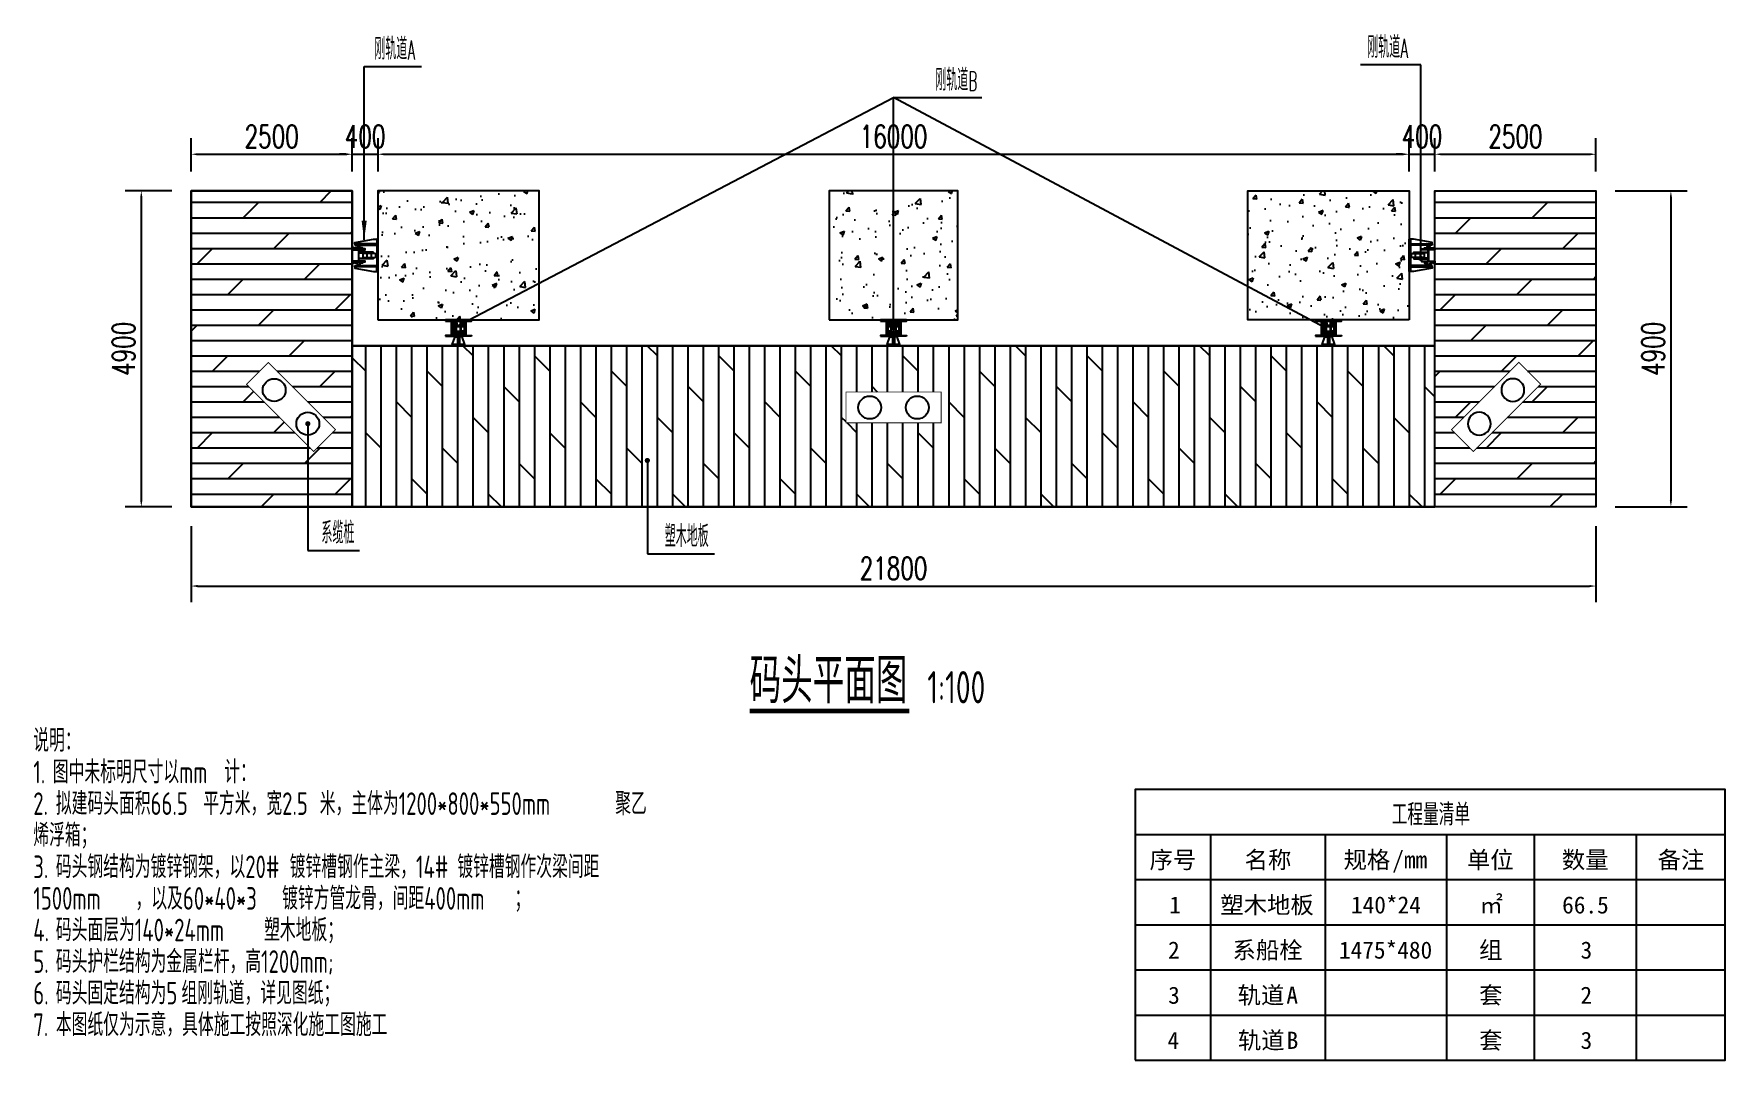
# Model space of a CAD drawing. Header units: millimetres. Extents: x -1443632 to -1307761, y 1430256 to 1527696.
# Drawn here: x -1413971 to -1387725, y 1511776 to 1527696 of the extents above; entities that cross this region are included whole.
import ezdxf

# ---------------------------------------------------------------- set-up
doc = ezdxf.new("R2010")
doc.units = ezdxf.units.MM
doc.header["$LTSCALE"] = 10
doc.layers.get('0').update_dxf_attribs({"linetype": 'CONTINUOUS'})
doc.layers.get('DEFPOINTS').update_dxf_attribs({"linetype": 'CONTINUOUS'})
for name, color, linetype in [('PUB_TEXT', 7, 'CONTINUOUS'), ('W- bollard系船栓', 4, 'CONTINUOUS'), ('W-FLOAT_BOWL浮筒', 253, 'CONTINUOUS'), ('W-STEEL_FRAME钢架', 3, 'CONTINUOUS'), ('W-STEEL_KEEL钢龙骨', 5, 'CONTINUOUS'), ('W-WOOD_FLOOR木地板', 30, 'CONTINUOUS'), ('WALL', 9, 'CONTINUOUS'), ('景-通用-文字', 7, 'CONTINUOUS'), ('钢', 172, 'CONTINUOUS')]:
    doc.layers.add(name, color=color, linetype=linetype)
doc.styles.add('_TCH_DIM', font='SIMPLEX.shx', dxfattribs={"width": 0.7, "bigfont": 'GBCBIG.shx'})
doc.styles.add('_TCH_TAB', font='SIMPLEX', dxfattribs={"bigfont": 'GBCBIG'})
doc.styles.get("Standard").update_dxf_attribs({"font": 'tssdeng.shx', "width": 0.7, "bigfont": 'hztxt.shx'})
doc.styles.add('STANDARD_T3', font='simplex.shx', dxfattribs={"width": 0.7, "bigfont": 'gbcbig.shx'})
doc.styles.add('图框', font='')
doc.styles.get('图框').set_extended_font_data('SimSun')
doc.dimstyles.new('W&&100', dxfattribs={"dimtxt": 350, "dimasz": 100, "dimexe": 250, "dimexo": 300, "dimgap": 100, "dimtad": 1, "dimdec": 0, "dimzin": 0, "dimdsep": 46, "dimtxsty": 'STANDARD_T3', "dimcen": 0.09, "dimclrd": 1, "dimclre": 1, "dimclrt": 7, "dimazin": 2, "dimtfac": 1, "dimtdec": 0, "dimtix": 1, "dimtmove": 2, "dimatfit": 3, "dimfxl": 0, "dimtolj": 1, "dimtzin": 0, "dimarcsym": 0})
pattern_1 = [(0, (-2995905.42, -900434.82), (0, 238.122618), []), (45, (-2995905.4, -900434.8), (-476.24491, 476.24491), [336.75638, -673.512])]
pattern_2 = [(50, (-2995905.4, -875406.64), (717.26018, -62.75213), [75, -825]), (355, (-2995905.4, -875406.64), (-138.75133, 752.19213), [60, -660]), (100.4514, (-2995845.65, -875411.9), (578.50938, 689.43954), [63.74019, -701.14211]), (46.1842, (-2995905.4, -875206.6), (1067.24105, -165.51901), [112.5, -1237.5]), (96.6356, (-2995816.5, -875220.4), (934.6627, 974.11787), [95.6103, -1051.713]), (351.1842, (-2995905.4, -875206.6), (934.66195, 974.1186), [90, -990]), (21, (-2995805.4, -875256.64), (596.90705, -402.61889), [75, -825]), (326, (-2995805.4, -875256.64), (243.31533, 725.15005), [60, -660]), (71.4514, (-2995755.7, -875290.2), (840.22263, 322.5305), [63.74019, -701.14211]), (37.5, (-2995905.42, -875406.64), (12.159855, 332.893854), [0, -652, 0, -670, 0, -662.5]), (7.5, (-2995905.42, -875406.64), (263.069537, 394.41171), [0, -382, 0, -637, 0, -252.5]), (327.5, (-2996128.42, -875406.64), (533.822436, -22.554872), [0, -250, 0, -780, 0, -1035]), (317.5, (-2996228.4, -875406.64), (583.18617, 100.10498), [0, -325, 0, -518, 0, -735])]

# ---------------------------------------------------------------- blocks, each defined once
blk = doc.blocks.new('*D837')
at = {"layer": 'DEFPOINTS', "color": 0, "transparency": 16777216}
for p in [(-1411530, 1525259), (-1412303, 1520359), (-1411530, 1520359)]:
    blk.add_point(p, dxfattribs=at)
at = {"layer": 'W-STEEL_FRAME钢架', "color": 1, "lineweight": -2, "transparency": 16777216}
for p, q in [((-1411830, 1525259), (-1412553, 1525259)), ((-1412303, 1525159), (-1412303, 1520459)), ((-1411830, 1520359), (-1412553, 1520359))]:
    blk.add_line(p, q, dxfattribs=at)
at = {"layer": 'W-STEEL_FRAME钢架', "color": 1, "transparency": 16777216}
for points in [[(-1412320, 1525159), (-1412286, 1525159), (-1412303, 1525259)], [(-1412320, 1520459), (-1412286, 1520459), (-1412303, 1520359)]]:
    blk.add_solid(points, dxfattribs=at)
at = {"layer": 'W-STEEL_FRAME钢架', "color": 7, "transparency": 16777216, "insert": (-1412578, 1522809), "char_height": 350, "attachment_point": 5, "rotation": 90, "style": 'STANDARD_T3'}
blk.add_mtext('\\A1;4900', dxfattribs=at)
blk = doc.blocks.new('*D838')
at = {"layer": 'DEFPOINTS', "color": 0, "transparency": 16777216}
for p in [(-1409030, 1525828), (-1411530, 1525259), (-1409030, 1525259)]:
    blk.add_point(p, dxfattribs=at)
at = {"layer": 'W-STEEL_FRAME钢架', "color": 1, "lineweight": -2, "transparency": 16777216}
for p, q in [((-1411530, 1525559), (-1411530, 1526078)), ((-1409030, 1525559), (-1409030, 1526078)), ((-1411430, 1525828), (-1409130, 1525828))]:
    blk.add_line(p, q, dxfattribs=at)
at = {"layer": 'W-STEEL_FRAME钢架', "color": 1, "transparency": 16777216}
for points in [[(-1411430, 1525845), (-1411430, 1525811), (-1411530, 1525828)], [(-1409130, 1525845), (-1409130, 1525811), (-1409030, 1525828)]]:
    blk.add_solid(points, dxfattribs=at)
at = {"layer": 'W-STEEL_FRAME钢架', "color": 7, "transparency": 16777216, "insert": (-1410280, 1526103), "char_height": 350, "attachment_point": 5, "style": 'STANDARD_T3'}
blk.add_mtext('\\A1;2500', dxfattribs=at)
blk = doc.blocks.new('*D839')
at = {"layer": 'DEFPOINTS', "color": 0, "transparency": 16777216}
for p in [(-1411530, 1520359), (-1389730, 1520359), (-1389730, 1519130)]:
    blk.add_point(p, dxfattribs=at)
at = {"layer": 'W-STEEL_FRAME钢架', "color": 1, "lineweight": -2, "transparency": 16777216}
for p, q in [((-1411530, 1520059), (-1411530, 1518880)), ((-1389730, 1520059), (-1389730, 1518880)), ((-1411430, 1519130), (-1389830, 1519130))]:
    blk.add_line(p, q, dxfattribs=at)
at = {"layer": 'W-STEEL_FRAME钢架', "color": 1, "transparency": 16777216}
for points in [[(-1411430, 1519147), (-1411430, 1519114), (-1411530, 1519130)], [(-1389830, 1519147), (-1389830, 1519114), (-1389730, 1519130)]]:
    blk.add_solid(points, dxfattribs=at)
at = {"layer": 'W-STEEL_FRAME钢架', "color": 7, "transparency": 16777216, "insert": (-1400630, 1519405), "char_height": 350, "attachment_point": 5, "style": 'STANDARD_T3'}
blk.add_mtext('\\A1;21800', dxfattribs=at)
blk = doc.blocks.new('*D840')
at = {"layer": 'DEFPOINTS', "color": 0, "transparency": 16777216}
for p in [(-1408630, 1525828), (-1409030, 1525259), (-1408630, 1525259)]:
    blk.add_point(p, dxfattribs=at)
at = {"layer": 'W-STEEL_FRAME钢架', "color": 1, "lineweight": -2, "transparency": 16777216}
for p, q in [((-1409030, 1525559), (-1409030, 1526078)), ((-1408630, 1525559), (-1408630, 1526078)), ((-1409130, 1525828), (-1409230, 1525828)), ((-1409030, 1525828), (-1408630, 1525828)), ((-1408530, 1525828), (-1408430, 1525828))]:
    blk.add_line(p, q, dxfattribs=at)
at = {"layer": 'W-STEEL_FRAME钢架', "color": 1, "transparency": 16777216}
for points in [[(-1409130, 1525845), (-1409130, 1525811), (-1409030, 1525828)], [(-1408530, 1525845), (-1408530, 1525811), (-1408630, 1525828)]]:
    blk.add_solid(points, dxfattribs=at)
at = {"layer": 'W-STEEL_FRAME钢架', "color": 7, "transparency": 16777216, "insert": (-1408830, 1526103), "char_height": 350, "attachment_point": 5, "style": 'STANDARD_T3'}
blk.add_mtext('\\A1;400', dxfattribs=at)
blk = doc.blocks.new('*D841')
at = {"layer": 'DEFPOINTS', "color": 0, "transparency": 16777216}
for p in [(-1392630, 1525828), (-1408630, 1525259), (-1392630, 1525259)]:
    blk.add_point(p, dxfattribs=at)
at = {"layer": 'W-STEEL_FRAME钢架', "color": 1, "lineweight": -2, "transparency": 16777216}
for p, q in [((-1408630, 1525559), (-1408630, 1526078)), ((-1392630, 1525559), (-1392630, 1526078)), ((-1408530, 1525828), (-1392730, 1525828))]:
    blk.add_line(p, q, dxfattribs=at)
at = {"layer": 'W-STEEL_FRAME钢架', "color": 1, "transparency": 16777216}
for points in [[(-1408530, 1525845), (-1408530, 1525811), (-1408630, 1525828)], [(-1392730, 1525845), (-1392730, 1525811), (-1392630, 1525828)]]:
    blk.add_solid(points, dxfattribs=at)
at = {"layer": 'W-STEEL_FRAME钢架', "color": 7, "transparency": 16777216, "insert": (-1400630, 1526103), "char_height": 350, "attachment_point": 5, "style": 'STANDARD_T3'}
blk.add_mtext('\\A1;16000', dxfattribs=at)
blk = doc.blocks.new('*D842')
at = {"layer": 'DEFPOINTS', "color": 0, "transparency": 16777216}
for p in [(-1392230, 1525828), (-1392630, 1525259), (-1392230, 1525259)]:
    blk.add_point(p, dxfattribs=at)
at = {"layer": 'W-STEEL_FRAME钢架', "color": 1, "lineweight": -2, "transparency": 16777216}
for p, q in [((-1392630, 1525559), (-1392630, 1526078)), ((-1392230, 1525559), (-1392230, 1526078)), ((-1392730, 1525828), (-1392830, 1525828)), ((-1392630, 1525828), (-1392230, 1525828)), ((-1392130, 1525828), (-1392030, 1525828))]:
    blk.add_line(p, q, dxfattribs=at)
at = {"layer": 'W-STEEL_FRAME钢架', "color": 1, "transparency": 16777216}
for points in [[(-1392730, 1525845), (-1392730, 1525811), (-1392630, 1525828)], [(-1392130, 1525845), (-1392130, 1525811), (-1392230, 1525828)]]:
    blk.add_solid(points, dxfattribs=at)
at = {"layer": 'W-STEEL_FRAME钢架', "color": 7, "transparency": 16777216, "insert": (-1392430, 1526103), "char_height": 350, "attachment_point": 5, "style": 'STANDARD_T3'}
blk.add_mtext('\\A1;400', dxfattribs=at)
blk = doc.blocks.new('*D843')
at = {"layer": 'DEFPOINTS', "color": 0, "transparency": 16777216}
for p in [(-1389730, 1525828), (-1392230, 1525259), (-1389730, 1525259)]:
    blk.add_point(p, dxfattribs=at)
at = {"layer": 'W-STEEL_FRAME钢架', "color": 1, "lineweight": -2, "transparency": 16777216}
for p, q in [((-1392230, 1525559), (-1392230, 1526078)), ((-1389730, 1525559), (-1389730, 1526078)), ((-1392130, 1525828), (-1389830, 1525828))]:
    blk.add_line(p, q, dxfattribs=at)
at = {"layer": 'W-STEEL_FRAME钢架', "color": 1, "transparency": 16777216}
for points in [[(-1392130, 1525845), (-1392130, 1525811), (-1392230, 1525828)], [(-1389830, 1525845), (-1389830, 1525811), (-1389730, 1525828)]]:
    blk.add_solid(points, dxfattribs=at)
at = {"layer": 'W-STEEL_FRAME钢架', "color": 7, "transparency": 16777216, "insert": (-1390980, 1526103), "char_height": 350, "attachment_point": 5, "style": 'STANDARD_T3'}
blk.add_mtext('\\A1;2500', dxfattribs=at)
blk = doc.blocks.new('*D836')
at = {"layer": 'DEFPOINTS', "color": 0, "transparency": 16777216}
for p in [(-1389730, 1525259), (-1389730, 1520359), (-1388567, 1520359)]:
    blk.add_point(p, dxfattribs=at)
at = {"layer": 'W-STEEL_FRAME钢架', "color": 1, "lineweight": -2, "transparency": 16777216}
for p, q in [((-1389430, 1525259), (-1388317, 1525259)), ((-1388567, 1525159), (-1388567, 1520459)), ((-1389430, 1520359), (-1388317, 1520359))]:
    blk.add_line(p, q, dxfattribs=at)
at = {"layer": 'W-STEEL_FRAME钢架', "color": 1, "transparency": 16777216}
for points in [[(-1388584, 1525159), (-1388551, 1525159), (-1388567, 1525259)], [(-1388584, 1520459), (-1388551, 1520459), (-1388567, 1520359)]]:
    blk.add_solid(points, dxfattribs=at)
at = {"layer": 'W-STEEL_FRAME钢架', "color": 7, "transparency": 16777216, "insert": (-1388842, 1522809), "char_height": 350, "attachment_point": 5, "rotation": 90, "style": 'STANDARD_T3'}
blk.add_mtext('\\A1;4900', dxfattribs=at)
blk = doc.blocks.new('XLZ')
at = {"layer": 'W- bollard系船栓', "const_width": 15}
blk.add_lwpolyline([(0, -480), (1475, -480), (1475, 0), (0, 0)], close=True, dxfattribs=at)
at = {"layer": 'W- bollard系船栓'}
for centre in [(368.75, -240), (1106.25, -240)]:
    blk.add_circle(centre, 177.5, dxfattribs=at)
blk = doc.blocks.new('A滑轨')
at = {"layer": 'W-STEEL_KEEL钢龙骨'}
for points in [[(-332, -200), (-372, -200), (-372, -160), (-332, -200)], [(-332, -400), (-372, -400), (-372, -440), (-332, -400)]]:
    blk.add_lwpolyline(points, dxfattribs=at)
for points in [[(-276, -212), (-276, -388), (-372, -388), (-372, -400), (-172, -400), (-172, -388), (-268, -388), (-268, -212), (-172, -212), (-172, -200), (-372, -200), (-372, -212)], [(-292, -180), (-332, -180), (-332, -200), (-212, -200), (-212, -180), (-252, -180), (-252, -160), (-292, -160)], [(-292, -420), (-332, -420), (-332, -400), (-212, -400), (-212, -420), (-252, -420), (-252, -440), (-292, -440)]]:
    blk.add_lwpolyline(points, close=True, dxfattribs=at)
at = {"layer": '钢'}
for points in [[(-332, -122), (-332, -102), (-42, -50), (8, -50), (8, -122), (-332, -122)], [(-332, -478), (-332, -498), (-42, -550), (8, -550), (8, -478), (-332, -478)]]:
    blk.add_lwpolyline(points, dxfattribs=at)
for points in [[(-332, -142), (8, -142), (8, -122), (-332, -122)], [(-268, -260), (-48, -260), (-48, -248), (-268, -248)], [(8, -550), (28, -550), (28, -50), (8, -50)], [(-332, -458), (8, -458), (8, -478), (-332, -478)], [(-268, -340), (-48, -340), (-48, -352), (-268, -352)]]:
    blk.add_lwpolyline(points, close=True, dxfattribs=at)
at = {"layer": '钢', "color": 140}
for points in [[(-148, -260), (-68, -260), (-68, -265), (-148, -265)], [(-143, -340), (-73, -340), (-73, -260), (-143, -260)], [(-148, -340), (-68, -340), (-68, -335), (-148, -335)]]:
    blk.add_lwpolyline(points, close=True, dxfattribs=at)
blk.add_lwpolyline([(-198, -330), (-18, -330, 0.414214), (-8, -320), (-8, -280, 0.414214), (-18, -270), (-198, -270, 0.414214), (-208, -280), (-208, -320, 0.414214)], format="xyb", close=True, dxfattribs=at)
blk = doc.blocks.new('A$C142B241B')
at = {"layer": 'W-STEEL_FRAME钢架', "color": 4}
for p, q in [((0, 75), (0, 0)), ((0, 75), (3, 75)), ((0, 0), (200, 0)), ((13, 17), (8, 70)), ((24, 7), (176, 7)), ((187, 17), (192, 70)), ((200, 75), (197, 75)), ((200, 75), (200, 0))]:
    blk.add_line(p, q, dxfattribs=at)
for centre, radius, start, end in [((3, 69), 5.5, 5.7106, 90), ((24, 18), 11, 185.7106, 270), ((176, 18), 11, 270, 354.2894), ((197, 69), 5.5, 90, 174.2894)]:
    blk.add_arc(centre, radius, start, end, dxfattribs=at)
blk = doc.blocks.new('轨道B')
at = {"layer": 'WALL'}
h = blk.add_hatch(dxfattribs=at)
h.set_pattern_fill('ANSI32', color=256)
h.set_pattern_definition([(45, (-1570299.9226, -2415300.194), (-3.3675960454, 3.3675960454), []), (45, (-1570297.6776, -2415300.194), (-3.3675960454, 3.3675960454), [])])
edge = h.paths.add_edge_path()
edge.add_line((-25, -46), (-40, -46))
edge.add_line((-40, -46), (-40, -58))
edge.add_line((-40, -58), (-92, -62))
edge.add_arc((-91, -72), 10, 95.7106, 180)
edge.add_line((-101, -72), (-101, -208))
edge.add_arc((-91, -208), 10, 180, 264.321)
edge.add_line((-92, -218), (-40, -223))
edge.add_line((-40, -223), (-40, -234))
edge.add_line((-40, -234), (-25, -234))
edge.add_line((-25, -234), (-25, -190))
edge.add_line((-25, -190), (-32, -190))
edge.add_line((-32, -190), (-32, -192))
edge.add_line((-32, -192), (-35, -192))
edge.add_line((-35, -192), (-35, -190))
edge.add_line((-35, -190), (-90, -190))
edge.add_line((-90, -190), (-90, -179))
edge.add_line((-90, -179), (-93, -179))
edge.add_line((-93, -179), (-93, -175))
edge.add_line((-93, -175), (-97, -175))
edge.add_line((-97, -175), (-99, -173))
edge.add_line((-99, -173), (-99, -107))
edge.add_line((-99, -107), (-97, -105))
edge.add_line((-97, -105), (-93, -105))
edge.add_line((-93, -105), (-93, -101))
edge.add_line((-93, -101), (-90, -101))
edge.add_line((-90, -101), (-90, -90))
edge.add_line((-90, -90), (-35, -90))
edge.add_line((-35, -90), (-35, -88))
edge.add_line((-35, -88), (-32, -88))
edge.add_line((-32, -88), (-32, -90))
edge.add_line((-32, -90), (-25, -90))
edge.add_line((-25, -90), (-25, -46))
h = blk.add_hatch(dxfattribs=at)
h.set_pattern_fill('ANSI32', color=256, angle=90)
h.set_pattern_definition([(135, (-1570299.9226, -2415300.194), (-3.3675960454, -3.3675960454), []), (135, (-1570299.9226, -2415297.949), (-3.3675960454, -3.3675960454), [])])
edge = h.paths.add_edge_path()
edge.add_line((92, -62), (40, -58))
edge.add_line((40, -58), (40, -46))
edge.add_line((40, -46), (25, -46))
edge.add_line((25, -46), (25, -90))
edge.add_line((25, -90), (32, -90))
edge.add_line((32, -90), (32, -88))
edge.add_line((32, -88), (35, -88))
edge.add_line((35, -88), (35, -90))
edge.add_line((35, -90), (90, -90))
edge.add_line((90, -90), (90, -101))
edge.add_line((90, -101), (93, -101))
edge.add_line((93, -101), (93, -105))
edge.add_line((93, -105), (97, -105))
edge.add_line((97, -105), (99, -107))
edge.add_line((99, -107), (99, -173))
edge.add_line((99, -173), (97, -175))
edge.add_line((97, -175), (93, -175))
edge.add_line((93, -175), (93, -179))
edge.add_line((93, -179), (90, -179))
edge.add_line((90, -179), (90, -190))
edge.add_line((90, -190), (35, -190))
edge.add_line((35, -190), (35, -192))
edge.add_line((35, -192), (32, -192))
edge.add_line((32, -192), (32, -190))
edge.add_line((32, -190), (25, -190))
edge.add_line((25, -190), (25, -234))
edge.add_line((25, -234), (40, -234))
edge.add_line((40, -234), (40, -223))
edge.add_line((40, -223), (92, -218))
edge.add_arc((91, -208), 10, 275.7106, 360)
edge.add_line((101, -208), (101, -72))
edge.add_arc((91, -72), 10, 0, 85.1797)
at = {"layer": 'W-STEEL_KEEL钢龙骨'}
blk.add_line((25, -46), (25, -234), dxfattribs=at)
at = {"layer": '钢'}
for points in [[(-200, -20), (200, -20), (200, 0), (-200, 0)], [(-200, -250), (-42, -250), (-42, -240), (-200, -240)], [(-52, -40), (-102, -40), (-102, -20), (-52, -20)], [(200, -250), (42, -250), (42, -240), (200, -240)], [(52, -40), (102, -40), (102, -20), (52, -20)], [(-100, -403), (100, -403), (100, -383), (-100, -383)]]:
    blk.add_lwpolyline(points, close=True, dxfattribs=at)
at = {"layer": '钢', "color": 140}
for points in [[(-25, -234), (-40, -234), (-40, -223), (-92, -218, -0.385314), (-101, -208), (-101, -72, -0.385314), (-92, -62), (-40, -58), (-40, -46), (-25, -46), (-25, -46), (-25, -95), (-35, -95), (-35, -170), (-25, -170)], [(25, -234), (40, -234), (40, -223), (92, -218, 0.385314), (101, -208), (101, -72, 0.385314), (92, -62), (40, -58), (40, -46), (25, -46), (25, -46), (25, -90), (35, -90), (35, -178), (25, -178)]]:
    blk.add_lwpolyline(points, format="xyb", close=True, dxfattribs=at)
for points in [[(-97, -175), (-97, -105), (-99, -107), (-99, -173), (-97, -175)], [(97, -175), (97, -105), (99, -107), (99, -173), (97, -175)]]:
    blk.add_lwpolyline(points, dxfattribs=at)
for points in [[(-93, -105), (-97, -105), (-97, -175), (-93, -175)], [(-90, -101), (-93, -101), (-93, -107), (-90, -107)], [(-90, -107), (-93, -107), (-93, -173), (-90, -173)], [(-90, -173), (-93, -173), (-93, -179), (-90, -179)], [(-35, -90), (-90, -90), (-90, -105), (-35, -105)], [(-35, -105), (-90, -105), (-90, -175), (-35, -175)], [(-35, -175), (-90, -175), (-90, -190), (-35, -190)], [(-35, -88), (-32, -88), (-32, -102), (-35, -102)], [(-32, -88), (-35, -88), (-35, -93), (-32, -93)], [(-32, -93), (-35, -93), (-35, -102), (-32, -102)], [(-35, -99), (-32, -99), (-32, -102), (-35, -102)], [(-35, -102), (35, -102), (35, -178), (-35, -178)], [(-35, -181), (-32, -181), (-32, -178), (-35, -178)], [(-35, -181), (-32, -181), (-32, -192), (-35, -192)], [(-32, -187), (-35, -187), (-35, -192), (-32, -192)], [(-32, -90), (-25, -90), (-25, -102), (-32, -102)], [(-25, -90), (-32, -90), (-32, -102), (-25, -102)], [(-32, -190), (-25, -190), (-25, -178), (-32, -178)], [(-25, -190), (-32, -190), (-32, -178), (-25, -178)], [(-15, -83), (15, -83), (15, -103), (-15, -103)], [(-15, -383), (15, -383), (15, -178), (-15, -178)], [(25, -90), (32, -90), (32, -102), (25, -102)], [(25, -190), (32, -190), (32, -178), (25, -178)], [(32, -88), (35, -88), (35, -93), (32, -93)], [(32, -93), (35, -93), (35, -102), (32, -102)], [(32, -187), (35, -187), (35, -192), (32, -192)], [(35, -90), (90, -90), (90, -105), (35, -105)], [(35, -105), (90, -105), (90, -175), (35, -175)], [(35, -175), (90, -175), (90, -190), (35, -190)], [(90, -101), (93, -101), (93, -107), (90, -107)], [(90, -107), (93, -107), (93, -173), (90, -173)], [(90, -173), (93, -173), (93, -179), (90, -179)], [(93, -105), (97, -105), (97, -175), (93, -175)]]:
    blk.add_lwpolyline(points, close=True, dxfattribs=at)
at = {"layer": '钢'}
for points in [[(-15, -263), (-15, -383), (-100, -383), (-55, -263), (-15, -263)], [(15, -263), (15, -383), (100, -383), (55, -263), (15, -263)]]:
    blk.add_lwpolyline(points, dxfattribs=at)
at = {"layer": '钢', "rotation": 270}
blk.add_blockref('A$C142B241B', (-115, -40), dxfattribs=at)
at = {"layer": '钢', "xscale": -1, "rotation": 90}
blk.add_blockref('A$C142B241B', (115, -40), dxfattribs=at)

msp = doc.modelspace()

# ---------------------------------------------------------------- hatches: boundary and pattern name
at = {"layer": 'W-WOOD_FLOOR木地板'}
h = msp.add_hatch(dxfattribs=at)
h.set_pattern_fill('DOLMIT', color=256, scale=300)
h.set_pattern_definition(pattern_1)
h.paths.add_polyline_path([(-1409030.1, 1525258.7), (-1411530.1, 1525258.7), (-1411530.1, 1520358.7), (-1409030.1, 1520358.7), (-1409030.1, 1522858.7)])
h.paths.add_polyline_path([(-1410331.8, 1522599.9), (-1409288.9, 1521556.9), (-1409628.3, 1521217.5), (-1410671.3, 1522260.5)], flags=16)
h.paths.add_polyline_path([(-1410063.3, 1522169.5, -1), (-1410418.3, 1522169.5, -1)], flags=0)
h.paths.add_polyline_path([(-1409541.8, 1521648, -1), (-1409896.8, 1521648, -1)], flags=0)
h = msp.add_hatch(dxfattribs=at)
h.set_pattern_fill('DOLMIT', color=256, scale=300)
h.set_pattern_definition(pattern_1)
h.paths.add_polyline_path([(-1392230.1, 1520358.7), (-1389730.1, 1520358.7), (-1389730.1, 1525258.7), (-1392230.1, 1525258.7)])
h.paths.add_polyline_path([(-1390928.3, 1522599.9), (-1390588.9, 1522260.5), (-1391631.8, 1521217.5), (-1391971.3, 1521556.9)], flags=16)
h.paths.add_polyline_path([(-1390841.8, 1522169.5, -1), (-1391196.8, 1522169.5, -1)], flags=0)
h.paths.add_polyline_path([(-1391363.3, 1521648, -1), (-1391718.3, 1521648, -1)], flags=0)
h = msp.add_hatch(dxfattribs=at)
h.set_pattern_fill('DOLMIT', color=256, scale=300, angle=90)
h.set_pattern_definition([(90, (-2995905.42, -900434.82), (-238.122618, 1e-14), []), (135, (-2995905.4, -900434.8), (-476.24491, -476.24491), [336.75638, -673.512])])
h.paths.add_polyline_path([(-1392230.1, 1520358.7), (-1392230.1, 1522858.7), (-1409030.1, 1522858.7), (-1409030.1, 1520358.7)])
h.paths.add_polyline_path([(-1401367.6, 1521660.2), (-1401367.6, 1522140.2), (-1399892.6, 1522140.2), (-1399892.6, 1521660.2)], flags=16)
h.paths.add_polyline_path([(-1400821.3, 1521900.2, -1), (-1401176.3, 1521900.2, -1)], flags=0)
h.paths.add_polyline_path([(-1400083.8, 1521900.2, -1), (-1400438.8, 1521900.2, -1)], flags=0)
at = {"layer": 'WALL'}
h = msp.add_hatch(dxfattribs=at)
h.set_pattern_fill('混凝土', color=256, scale=100)
h.set_pattern_definition(pattern_2)
h.paths.add_polyline_path([(-1406130.1, 1523258.7), (-1406130.1, 1525258.7), (-1408630.1, 1525258.7), (-1408630.1, 1523258.7)])
h = msp.add_hatch(dxfattribs=at)
h.set_pattern_fill('混凝土', color=256, scale=100)
h.set_pattern_definition(pattern_2)
h.paths.add_polyline_path([(-1401630.1, 1525258.7), (-1401630.1, 1523258.7), (-1399630.1, 1523258.7), (-1399630.1, 1525258.7)])
h = msp.add_hatch(dxfattribs=at)
h.set_pattern_fill('混凝土', color=256, scale=100)
h.set_pattern_definition(pattern_2)
h.paths.add_polyline_path([(-1395130.1, 1525258.7), (-1395130.1, 1523258.7), (-1392630.1, 1523258.7), (-1392630.1, 1525258.7)])

# ---------------------------------------------------------------- linework, layer by layer
at = {"layer": 'W-FLOAT_BOWL浮筒', "color": 3}
for p, q in [((-1408844.8, 1524499), (-1408845.1, 1527191)), ((-1408845.1, 1527191), (-1407953.2, 1527191)), ((-1392449.6, 1527216.4), (-1393383.3, 1527216.4)), ((-1392449.6, 1524212.7), (-1392449.6, 1527216.4)), ((-1407442.9, 1523138.7), (-1400630.1, 1526709.1)), ((-1400630.1, 1523138.7), (-1400630.1, 1526709.1)), ((-1393942.9, 1523138.7), (-1400630.1, 1526709.1)), ((-1400630.1, 1526709.1), (-1399262, 1526709.1)), ((-1409719.3, 1521648), (-1409719.3, 1519682.9)), ((-1404450.4, 1521078), (-1404450.4, 1519632.2)), ((-1409719.3, 1519682.9), (-1408917.8, 1519682.9)), ((-1404450.4, 1519632.2), (-1403409.6, 1519632.2))]:
    msp.add_line(p, q, dxfattribs=at)
msp.add_lwpolyline([(-1408844.8, 1524499, 0, 80, 0), (-1408844.8, 1524799, 0, 0, 0)], format="xyseb", dxfattribs=at)
at = {"layer": 'W-FLOAT_BOWL浮筒', "color": 3, "const_width": 40}
for points in [[(-1392449.6, 1524192.7, 1), (-1392449.6, 1524232.7, 1)], [(-1407460.6, 1523129.4, 1), (-1407425.2, 1523148, 1)], [(-1400630.1, 1523118.7, 1), (-1400630.1, 1523158.7, 1)], [(-1393925.3, 1523129.3, 1), (-1393960.6, 1523148.1, 1)], [(-1409719.3, 1521668, 1), (-1409719.3, 1521628, 1)], [(-1404450.4, 1521098, 1), (-1404450.4, 1521058, 1)]]:
    msp.add_lwpolyline(points, format="xyb", close=True, dxfattribs=at)
at = {"layer": 'W-FLOAT_BOWL浮筒', "color": 3, "const_width": 70}
msp.add_lwpolyline([(-1402864.1, 1517193.3), (-1400386, 1517193.3)], dxfattribs=at)
at = {"layer": 'W-STEEL_FRAME钢架'}
for points in [[(-1411530.1, 1520358.7), (-1409030.1, 1520358.7), (-1409030.1, 1525258.7), (-1411530.1, 1525258.7)], [(-1389730.1, 1520358.7), (-1392230.1, 1520358.7), (-1392230.1, 1525258.7), (-1389730.1, 1525258.7)], [(-1409030.1, 1520358.7), (-1392230.1, 1520358.7), (-1392230.1, 1522858.7), (-1409030.1, 1522858.7)]]:
    msp.add_lwpolyline(points, close=True, dxfattribs=at)
msp.add_lwpolyline([(-1392230.1, 1525258.7), (-1389730.1, 1525258.7), (-1389730.1, 1520358.7), (-1411530.1, 1520358.7), (-1411530.1, 1525258.7), (-1409030.1, 1525258.7), (-1409030.1, 1522858.7), (-1392230.1, 1522858.7), (-1392230.1, 1525258.7)], dxfattribs=at)
at = {"layer": 'WALL'}
for points in [[(-1408630.1, 1523258.7), (-1406130.1, 1523258.7), (-1406130.1, 1525258.7), (-1408630.1, 1525258.7)], [(-1401630.1, 1523258.7), (-1399630.1, 1523258.7), (-1399630.1, 1525258.7), (-1401630.1, 1525258.7)], [(-1392630.1, 1523258.7), (-1395130.1, 1523258.7), (-1395130.1, 1525258.7), (-1392630.1, 1525258.7)]]:
    msp.add_lwpolyline(points, close=True, dxfattribs=at)
at = {"layer": '景-通用-文字'}
msp.add_lwpolyline([(-1396882.2, 1511776.4), (-1387724.8, 1511776.4), (-1387724.8, 1515976.4), (-1396882.2, 1515976.4)], close=True, dxfattribs=at)
for points in [[(-1396882.2, 1515276.4), (-1387724.8, 1515276.4)], [(-1395711.5, 1515276.4), (-1395711.5, 1511776.4)], [(-1393934, 1515276.4), (-1393934, 1511776.4)], [(-1392051.2, 1515276.4), (-1392051.2, 1511776.4)], [(-1390690, 1515276.4), (-1390690, 1511776.4)], [(-1389105.1, 1515276.4), (-1389105.1, 1511776.4)], [(-1396882.2, 1514576.4), (-1387724.8, 1514576.4)], [(-1396882.2, 1513876.4), (-1387724.8, 1513876.4)], [(-1396882.2, 1513176.4), (-1387724.8, 1513176.4)], [(-1396882.2, 1512476.4), (-1387724.8, 1512476.4)]]:
    msp.add_lwpolyline(points, dxfattribs=at)

# ---------------------------------------------------------------- block references
for p in [(-1407380.1, 1523258.7), (-1400630.1, 1523258.7), (-1393880.1, 1523258.7)]:
    msp.add_blockref('轨道B', p)
at = {"layer": 'W- bollard系船栓', "rotation": 315}
msp.add_blockref('XLZ', (-1410331.8, 1522599.9), dxfattribs=at)
at = {"layer": 'W- bollard系船栓', "xscale": -1, "rotation": 45}
msp.add_blockref('XLZ', (-1390928.3, 1522599.9), dxfattribs=at)
at = {"layer": 'W- bollard系船栓'}
msp.add_blockref('XLZ', (-1401367.6, 1522140.2), dxfattribs=at)
at = {"layer": 'W-WOOD_FLOOR木地板'}
msp.add_blockref('A滑轨', (-1408658, 1524558.7), dxfattribs=at)
at = {"layer": 'W-WOOD_FLOOR木地板', "xscale": -1}
msp.add_blockref('A滑轨', (-1392602.1, 1524558.7), dxfattribs=at)

# ---------------------------------------------------------------- texts
at = {"layer": 'PUB_TEXT', "color": 7, "style": '_TCH_DIM'}
for s, height, width, p in [('刚轨道', 337.59, 0.7, (-1408686.3, 1527296)), ('A', 297.5, 0.494118, (-1408170.2, 1527296)), ('刚轨道', 337.59, 0.7, (-1393278.3, 1527321.4)), ('A', 297.5, 0.494118, (-1392762.2, 1527321.4)), ('刚轨道', 337.59, 0.7, (-1399981.1, 1526814.1)), ('B', 297.5, 0.494118, (-1399465, 1526814.1)), ('系缆桩', 337.59, 0.7, (-1409507.6, 1519787.9)), ('塑木地板', 337.59, 0.7, (-1404179.3, 1519737.2))]:
    msp.add_text(s, height=height, dxfattribs=dict(at, width=width)).set_placement(p)
at = {"layer": 'PUB_TEXT', "color": 7, "width": 0.7}
for s, height, p in [('码头平面图', 700, (-1402864.1, 1517311.2)), ('1:100', 500, (-1400106, 1517311.2))]:
    msp.add_text(s, height=height, dxfattribs=at).set_placement(p)
at = {"layer": '景-通用-文字', "width": 0.7}
for s, p in [('说明：', (-1413979.3, 1516560.5, -399665.2)), ('1.', (-1413979.3, 1516070.5, -399665.2)), ('图中未标明尺寸以', (-1413675.9, 1516070.5, -399665.2)), ('mm', (-1411715.9, 1516070.5, -399665.2)), ('计：', (-1411015.9, 1516070.5, -399665.2)), ('2.', (-1413979.3, 1515580.5, -399665.2)), ('拟建码头面积', (-1413629.3, 1515580.5, -399665.2)), ('66.5', (-1412159.3, 1515580.5, -399665.2)), ('平方米，宽', (-1411342.6, 1515580.5, -399665.2)), ('2.5', (-1410117.6, 1515580.5, -399665.2)), ('米，主体为', (-1409534.3, 1515580.5, -399665.2)), ('1200*800*550mm', (-1408309.3, 1515580.5, -399665.2)), ('聚乙', (-1404949.3, 1515580.5, -399665.2)), ('烯浮箱；', (-1413979.3, 1515090.5, -399665.2)), ('3.', (-1413979.3, 1514600.5, -399665.2)), ('码头钢结构为镀锌钢架，以', (-1413629.3, 1514600.5, -399665.2)), ('20#', (-1410689.3, 1514600.5, -399665.2)), ('镀锌槽钢作主梁，', (-1410000.9, 1514600.5, -399665.2)), ('14#', (-1408040.9, 1514600.5, -399665.2)), ('镀锌槽钢作次梁间距', (-1407399.3, 1514600.5, -399665.2)), ('1500mm', (-1413979.3, 1514110.5, -399665.2)), ('，以及', (-1412392.6, 1514110.5, -399665.2)), ('60*40*3', (-1411657.6, 1514110.5, -399665.2)), ('镀锌方管龙骨，间距', (-1410117.6, 1514110.5, -399665.2)), ('400mm', (-1407912.6, 1514110.5, -399665.2)), ('；', (-1406512.6, 1514110.5, -399665.2)), ('4.', (-1413979.3, 1513620.5, -399665.2)), ('码头面层为', (-1413629.3, 1513620.5, -399665.2)), ('140*24mm', (-1412404.3, 1513620.5, -399665.2)), ('塑木地板；', (-1410397.6, 1513620.5, -399665.2)), ('5.', (-1413979.3, 1513130.5, -399665.2)), ('码头护栏结构为金属栏杆，高', (-1413629.3, 1513130.5, -399665.2)), ('1200mm;', (-1410444.3, 1513130.5, -399665.2)), ('6.', (-1413979.3, 1512640.5, -399665.2)), ('码头固定结构为', (-1413629.3, 1512640.5, -399665.2)), ('5', (-1411914.3, 1512640.5, -399665.2)), ('组刚轨道，详见图纸；', (-1411680.9, 1512640.5, -399665.2)), ('7.', (-1413979.3, 1512150.5, -399665.2)), ('本图纸仅为示意，具体施工按照深化施工图施工', (-1413629.3, 1512150.5, -399665.2))]:
    msp.add_text(s, height=350, dxfattribs=at).set_placement(p)
at = {"layer": '景-通用-文字'}
for s, height, style, p in [('工程量清单', 337.59, '_TCH_TAB', (-1392899.2, 1515416.4)), ('序号', 265.82, '图框', (-1396656.5, 1514751.4)), ('名称', 265.82, '图框', (-1395181.6, 1514751.4)), ('规格', 265.82, '图框', (-1393646.8, 1514751.4)), ('/mm', 265.82, '图框', (-1392890.7, 1514751.4)), ('单位', 265.82, '图框', (-1391732.4, 1514751.4)), ('数量', 265.82, '图框', (-1390259.3, 1514751.4)), ('备注', 265.82, '图框', (-1388773.8, 1514751.4)), ('1', 265.8, '图框', (-1396350.8, 1514051.4)), ('塑木地板', 265.82, '图框', (-1395559, 1514051.4)), ('140*24', 265.82, '图框', (-1393531.6, 1514051.4)), ('㎡', 265.8, '图框', (-1391536, 1514051.4)), ('66.5', 265.82, '图框', (-1390254.9, 1514051.4)), ('2', 265.8, '图框', (-1396370, 1513351.4)), ('系船栓', 265.82, '图框', (-1395369.9, 1513351.4)), ('1475*480', 265.82, '图框', (-1393717.7, 1513351.4)), ('组', 265.8, '图框', (-1391543.4, 1513351.4)), ('3', 265.8, '图框', (-1389969.1, 1513351.4)), ('3', 265.8, '图框', (-1396368.5, 1512651.4)), ('轨道', 265.82, '图框', (-1395290.2, 1512651.4)), ('A', 265.8, '图框', (-1394534.1, 1512651.4)), ('套', 265.8, '图框', (-1391541.9, 1512651.4)), ('2', 265.8, '图框', (-1389970.6, 1512651.4)), ('4', 265.8, '图框', (-1396378.1, 1511951.4)), ('轨道', 265.82, '图框', (-1395285.7, 1511951.4)), ('B', 265.8, '图框', (-1394529.6, 1511951.4)), ('套', 265.8, '图框', (-1391541.9, 1511951.4)), ('3', 265.8, '图框', (-1389969.1, 1511951.4))]:
    msp.add_text(s, height=height, dxfattribs=dict(at, style=style)).set_placement(p)

# ---------------------------------------------------------------- dimensions: what is measured, and where the dimension line sits
at = {"layer": 'W-STEEL_FRAME钢架'}
for base, p1, p2, picture, middle in [((-1409030.1, 1525828.1), (-1411530.1, 1525258.7), (-1409030.1, 1525258.7), '*D838', (-1410280.1, 1526103.1)), ((-1408630.1, 1525828.1), (-1409030.1, 1525258.7), (-1408630.1, 1525258.7), '*D840', (-1408830.1, 1526103.1)), ((-1392630.1, 1525828.1), (-1408630.1, 1525258.7), (-1392630.1, 1525258.7), '*D841', (-1400630.1, 1526103.1)), ((-1392230.1, 1525828.1), (-1392630.1, 1525258.7), (-1392230.1, 1525258.7), '*D842', (-1392430.1, 1526103.1)), ((-1389730.1, 1525828.1), (-1392230.1, 1525258.7), (-1389730.1, 1525258.7), '*D843', (-1390980.1, 1526103.1)), ((-1389730.1, 1519130.4), (-1411530.1, 1520358.7), (-1389730.1, 1520358.7), '*D839', (-1400630.1, 1519405.4))]:
    dim = msp.add_linear_dim(base=base, p1=p1, p2=p2, dimstyle='W&&100', dxfattribs=at)
    dim.commit()
    dim.dimension.update_dxf_attribs({"geometry": picture, "text_midpoint": middle})
for base, p1, p2, picture, middle in [((-1412302.9, 1520358.7), (-1411530.1, 1525258.7), (-1411530.1, 1520358.7), '*D837', (-1412577.9, 1522808.7)), ((-1388567.4, 1520358.7), (-1389730.1, 1525258.7), (-1389730.1, 1520358.7), '*D836', (-1388842.4, 1522808.7))]:
    dim = msp.add_linear_dim(base=base, p1=p1, p2=p2, angle=90, dimstyle='W&&100', dxfattribs=at)
    dim.commit()
    dim.dimension.update_dxf_attribs({"geometry": picture, "text_midpoint": middle})

doc.saveas('drawing.dxf')
